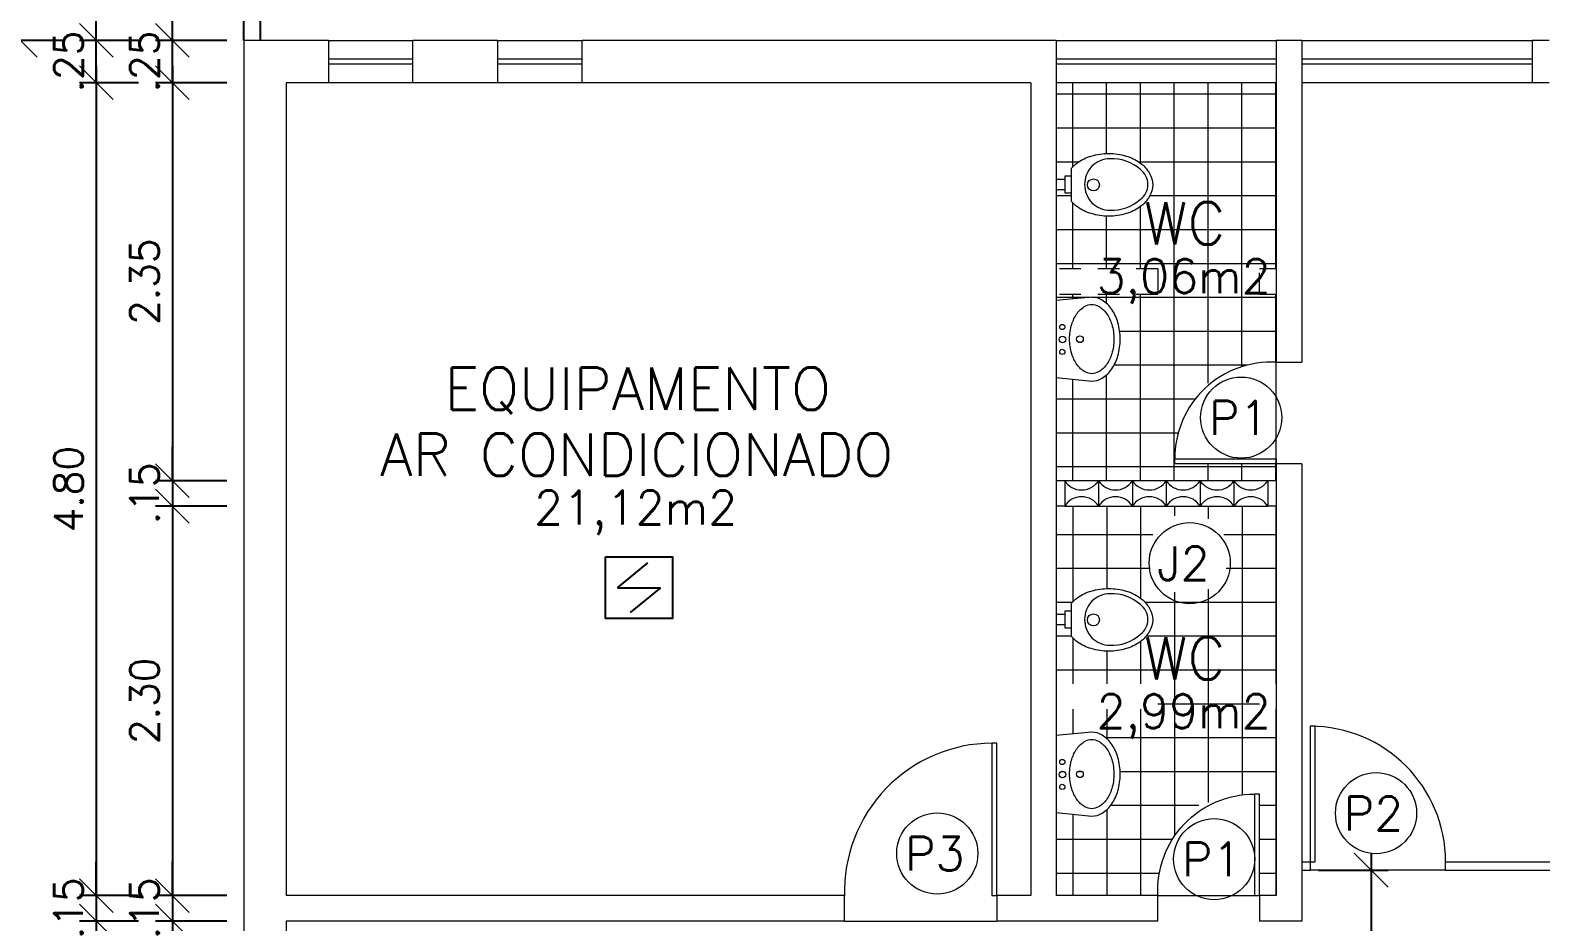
# Model space of a CAD drawing. Header units: millimetres. Extents: x 521 to 1055, y 261 to 520.
# Drawn here: x 666.04 to 674.97, y 499.51 to 504.78 of the extents above; entities that cross this region are included whole.
import ezdxf
from ezdxf.enums import TextEntityAlignment as Align

# ---------------------------------------------------------------- set-up
doc = ezdxf.new("R2010")
doc.units = ezdxf.units.MM
doc.linetypes.add('CONTINU', pattern=[0])
doc.linetypes.add('HIDDEN', pattern=[9.524999999999999, 6.35, -3.175])
doc.layers.add('0.1', color=8, linetype='Continuous', lineweight=13)
doc.layers.add('ppci', color=8, linetype='Continuous')
doc.styles.add('ROMANS', font='romans')
doc.styles.get("Standard").update_dxf_attribs({"font": 'romans.shx'})
doc.dimstyles.new('Fares Eng - 50', dxfattribs={"dimscale": 2, "dimtxt": 0.085, "dimasz": 0.1, "dimexe": 0.05, "dimexo": 0.05, "dimgap": 0.04, "dimtad": 1, "dimzin": 4, "dimdsep": 46, "dimtxsty": 'ROMANS', "dimblk1": 'OBLIQUE', "dimblk2": 'OBLIQUE', "dimsah": 1, "dimcen": 0.05, "dimdle": 0.05, "dimclrd": 8, "dimclre": 8, "dimclrt": 8, "dimaunit": 1, "dimadec": 0, "dimazin": 0, "dimtfac": 1, "dimtix": 1, "dimtmove": 2, "dimatfit": 0, "dimldrblk": 'OPEN90', "dimfxl": 1, "dimtolj": 1, "dimtzin": 0, "dimarcsym": 0})

# ---------------------------------------------------------------- blocks, each defined once
blk = doc.blocks.new('Vaso')
for points in [[(0.02999999999997272, -0.04999999999995453), (0.02999999999997272, 0), (-0.02999999999997272, 0), (-0.02999999999997272, -0.04999999999995453)], [(0.04999999999995453, -0.09000000000014552), (0.04999999999995453, -0.04999999999995453), (-0.04999999999995453, -0.04999999999995453), (-0.04999999999995453, -0.09000000000014552)]]:
    blk.add_lwpolyline(points)
for points in [[(0.1828955200001019, -0.3100000000001728, -0.071776), (0.1680402599999979, -0.4129498500001318, -0.083144), (0.128710270000056, -0.4938477600001079, -0.106699), (0.06516211000007388, -0.5518467399999736, -0.132564), (-0.002104480000070907, -0.5700000000001637, -0.132564), (-0.06937106999998832, -0.5518467399999736, -0.106699), (-0.1329192299999704, -0.4938477600001079, -0.083144), (-0.1722492199999124, -0.4129498500001318, -0.071776), (-0.1871044800000163, -0.3100000000001728, -0.071776), (-0.1722492199999124, -0.2070501499999864, -0.083144), (-0.1329192299999704, -0.1261522400000104, -0.060171), (-0.09999999999990905, -0.09000000000014552), (0.09579103999999461, -0.09000000000014552, -0.060171), (0.128710270000056, -0.1261522400000104, -0.083144), (0.1680402599999979, -0.2070501499999864, -0.071776)], [(-0.08763701527800549, -0.4972033683313839, 0.2473999053505774), (0, -0.5413053001348089, 0.2473999053505774), (0.08763701527800549, -0.4972033683313839, 0.1978584598758542), (0.1521044799999345, -0.3175259839795217, 0.4183289460701766), (0, -0.1675407474929216, 0.4183289460701766), (-0.1521044799999345, -0.3175259839795217, 0.1978584598758542)]]:
    blk.add_lwpolyline(points, format="xyb", close=True)
blk.add_circle((-0.002104480000070907, -0.2200259839794398), 0.03525)
blk = doc.blocks.new('Cuba-emp')
blk.add_lwpolyline([(0.2100034834991149, 0.2482008336621746), (-7.105427357601002e-15, 0.227407372452717), (7.105427357601002e-15, -0.227407372452717), (0.2100034834991291, -0.2482008336621604, 0.1378156270121392), (0.2705880087187396, -0.2311785380375015, 0.1070411790707005), (0.3288221515426883, -0.1757097620058969, 0.0807505460992588), (0.3644727820534435, -0.09904874869174485, 0.06864280771685904), (0.3780384553094791, -0.0007008336622078559, 0.06864280771690003), (0.3644727820534364, 0.09764708136732558, 0.08075054609930853), (0.3288221515426741, 0.1743080946814768, 0.10704117907071), (0.2705880087187253, 0.2297768707130761, 0.1157522192348251), (0.2100034834991149, 0.2482008336621746)], format="xyb")
blk.add_lwpolyline([(0.2100034834991149, 0.2045185337481215, -0.1318273881114975), (0.2501415417997279, 0.1937487812531433, -0.1066332451029667), (0.2967372728202164, 0.1514795764228545, -0.08348179435471227), (0.328253700616866, 0.08706086194230345, -0.0722322283218027), (0.3408968663839005, 1.243449787580175e-14, -0.07223222832186973), (0.3282537006168731, -0.08706086194227858, -0.08348179435460365), (0.2967372728202307, -0.1514795764226058, -0.106633245102999), (0.2501415417997421, -0.1937487812531256, -0.1318273881114998), (0.2100034834991291, -0.2045185337481072, -0.1318273881114848), (0.1698654251985161, -0.1937487812531282, -0.1066332451030064), (0.1232696941780276, -0.151479576422612, -0.08348179435461947), (0.09175326638137804, -0.08706086194228746, -0.07223222832185378), (0.07911010061422985, 3.552713678800501e-15, -0.07223222832187323), (0.09175326638137093, 0.08706086194229457, -0.08348179435457351), (0.1232696941780134, 0.15147957642262, -0.1066332451030294), (0.1698654251985019, 0.1937487812531398, -0.1318273881114961)], format="xyb", close=True)
for centre, radius in [((0.03651954001270497, -0.002319139823612204), 0.0193358661591314), ((0.03651954001270497, -0.002319139823612204), 0.0193358661591314), ((0.03578416458526235, 0.0710594457912066), 0.01546869292730512), ((0.1402810526510621, -0.001433449959218791), 0.01977531766275002), ((0.03578416458526945, -0.07569772543820363), 0.01546869292730512)]:
    blk.add_circle(centre, radius)
blk = doc.blocks.new('ÁREA')
for p in [(4.97462945148186e-05, 0.003761569252461072), (0, 0)]:
    blk.add_attdef('COMPARTIMENTO', text='', height=0.0025).set_placement(p, align=Align.CENTER)
at = {"color": 1}
for p in [(-4.97462945148186e-05, -0.003761569252461072), (-9.94925890296372e-05, -0.007523138504922144)]:
    blk.add_attdef('ÁREA', text='', height=0.002, dxfattribs=at).set_placement(p, align=Align.CENTER)
blk = doc.blocks.new('_OBLIQUE')
at = {"color": 0, "linetype": 'ByBlock'}
blk.add_line((-0.5, -0.5), (0.5, 0.5), dxfattribs=at)
blk = doc.blocks.new('*D154')
at = {"layer": '0.1', "color": 8, "linetype": 'CONTINU', "lineweight": -2, "transparency": 16777216}
for p, q in [((666.8813850926233, 504.7169216843539), (666.8813850926233, 504.9169216843539)), ((667.202719396117, 504.7169216843539), (666.7813850926233, 504.7169216843539)), ((666.8813850926233, 504.4669216843539), (666.8813850926233, 504.7169216843539)), ((667.202719396117, 504.4669216843539), (666.7813850926233, 504.4669216843539)), ((666.8813850926233, 504.4669216843539), (666.8813850926233, 504.2669216843539))]:
    blk.add_line(p, q, dxfattribs=at)
at = {"layer": 'DEFPOINTS', "color": 0, "linetype": 'CONTINU', "lineweight": -2, "transparency": 16777216}
for p in [(666.8813850926233, 504.7169216843539), (667.302719396117, 504.7169216843539), (667.302719396117, 504.4669216843539)]:
    blk.add_point(p, dxfattribs=at)
at = {"layer": '0.1', "color": 8, "linetype": 'CONTINU', "lineweight": -2, "transparency": 16777216, "xscale": 0.2, "yscale": 0.2, "zscale": 0.2}
for p, rotation in [((666.8813850926233, 504.7169216843539), 270), ((666.8813850926233, 504.4669216843539), 90)]:
    blk.add_blockref('_OBLIQUE', p, dxfattribs=dict(at, rotation=rotation))
at = {"layer": '0.1', "color": 8, "linetype": 'CONTINU', "transparency": 16777216, "insert": (666.7163850926232, 504.591921684354), "char_height": 0.17, "attachment_point": 5, "rotation": 90, "style": 'ROMANS'}
blk.add_mtext('\\A1;.25', dxfattribs=at)
blk = doc.blocks.new('_Open90')
at = {"color": 0, "linetype": 'ByBlock', "lineweight": -2}
for p, q in [((-0.5, 0.5), (0, 0)), ((0, 0), (-1, 0)), ((0, 0), (-0.5, -0.5))]:
    blk.add_line(p, q, dxfattribs=at)
blk = doc.blocks.new('*D75')
at = {"layer": '0.1', "color": 8, "linetype": 'CONTINU', "lineweight": -2, "transparency": 16777216}
for p, q in [((666.8813850926233, 504.5669216843539), (666.8813850926233, 502.0169216843537)), ((667.202719396117, 504.4669216843539), (666.7813850926233, 504.4669216843539)), ((667.202719396117, 502.1169216843538), (666.7813850926233, 502.1169216843538))]:
    blk.add_line(p, q, dxfattribs=at)
at = {"layer": 'DEFPOINTS', "color": 0, "linetype": 'CONTINU', "lineweight": -2, "transparency": 16777216}
for p in [(667.302719396117, 504.4669216843539), (666.8813850926233, 502.1169216843538), (667.302719396117, 502.1169216843538)]:
    blk.add_point(p, dxfattribs=at)
at = {"layer": '0.1', "color": 8, "linetype": 'CONTINU', "lineweight": -2, "transparency": 16777216, "xscale": 0.2, "yscale": 0.2, "zscale": 0.2}
for p, rotation in [((666.8813850926233, 504.4669216843539), 90), ((666.8813850926233, 502.1169216843538), 270)]:
    blk.add_blockref('_OBLIQUE', p, dxfattribs=dict(at, rotation=rotation))
at = {"layer": '0.1', "color": 8, "linetype": 'CONTINU', "transparency": 16777216, "insert": (666.7163850926232, 503.291921684354), "char_height": 0.17, "attachment_point": 5, "rotation": 90, "style": 'ROMANS'}
blk.add_mtext('\\A1;2.35', dxfattribs=at)
blk = doc.blocks.new('*D76')
at = {"layer": '0.1', "color": 8, "linetype": 'CONTINU', "lineweight": -2, "transparency": 16777216}
for p, q in [((666.8813850926233, 502.1169216843538), (666.8813850926233, 502.3169216843538)), ((667.202719396117, 502.1169216843538), (666.7813850926233, 502.1169216843538)), ((666.8813850926233, 502.1169216843538), (666.8813850926233, 501.9669216843538)), ((667.202719396117, 501.9669216843538), (666.7813850926233, 501.9669216843538)), ((666.8813850926233, 501.9669216843538), (666.8813850926233, 501.7669216843538))]:
    blk.add_line(p, q, dxfattribs=at)
at = {"layer": 'DEFPOINTS', "color": 0, "linetype": 'CONTINU', "lineweight": -2, "transparency": 16777216}
for p in [(667.302719396117, 502.1169216843538), (666.8813850926233, 501.9669216843538), (667.302719396117, 501.9669216843538)]:
    blk.add_point(p, dxfattribs=at)
at = {"layer": '0.1', "color": 8, "linetype": 'CONTINU', "lineweight": -2, "transparency": 16777216, "xscale": 0.2, "yscale": 0.2, "zscale": 0.2}
for p, rotation in [((666.8813850926233, 502.1169216843538), 270), ((666.8813850926233, 501.9669216843538), 90)]:
    blk.add_blockref('_OBLIQUE', p, dxfattribs=dict(at, rotation=rotation))
at = {"layer": '0.1', "color": 8, "linetype": 'CONTINU', "transparency": 16777216, "insert": (666.7163850926232, 502.0419216843539), "char_height": 0.17, "attachment_point": 5, "rotation": 90, "style": 'ROMANS'}
blk.add_mtext('\\A1;.15', dxfattribs=at)
blk = doc.blocks.new('*D77')
at = {"layer": '0.1', "color": 8, "linetype": 'CONTINU', "lineweight": -2, "transparency": 16777216}
for p, q in [((666.8813850926233, 502.0669216843538), (666.8813850926233, 499.5669216843538)), ((667.202719396117, 501.9669216843538), (666.7813850926233, 501.9669216843538)), ((667.202719396117, 499.6669216843538), (666.7813850926233, 499.6669216843538))]:
    blk.add_line(p, q, dxfattribs=at)
at = {"layer": 'DEFPOINTS', "color": 0, "linetype": 'CONTINU', "lineweight": -2, "transparency": 16777216}
for p in [(667.302719396117, 501.9669216843538), (666.8813850926233, 499.6669216843538), (667.302719396117, 499.6669216843538)]:
    blk.add_point(p, dxfattribs=at)
at = {"layer": '0.1', "color": 8, "linetype": 'CONTINU', "lineweight": -2, "transparency": 16777216, "xscale": 0.2, "yscale": 0.2, "zscale": 0.2}
for p, rotation in [((666.8813850926233, 501.9669216843538), 90), ((666.8813850926233, 499.6669216843538), 270)]:
    blk.add_blockref('_OBLIQUE', p, dxfattribs=dict(at, rotation=rotation))
at = {"layer": '0.1', "color": 8, "linetype": 'CONTINU', "transparency": 16777216, "insert": (666.7163850926232, 500.8169216843539), "char_height": 0.17, "attachment_point": 5, "rotation": 90, "style": 'ROMANS'}
blk.add_mtext('\\A1;2.30', dxfattribs=at)
blk = doc.blocks.new('*D78')
at = {"layer": '0.1', "color": 8, "linetype": 'CONTINU', "lineweight": -2, "transparency": 16777216}
for p, q in [((666.8813850926233, 499.6669216843538), (666.8813850926233, 499.8669216843538)), ((667.202719396117, 499.6669216843538), (666.7813850926233, 499.6669216843538)), ((666.8813850926233, 499.6669216843538), (666.8813850926233, 499.5169216843538)), ((667.202719396117, 499.5169216843538), (666.7813850926233, 499.5169216843538)), ((666.8813850926233, 499.5169216843538), (666.8813850926233, 499.3169216843538))]:
    blk.add_line(p, q, dxfattribs=at)
at = {"layer": 'DEFPOINTS', "color": 0, "linetype": 'CONTINU', "lineweight": -2, "transparency": 16777216}
for p in [(667.302719396117, 499.6669216843538), (666.8813850926233, 499.5169216843538), (667.302719396117, 499.5169216843538)]:
    blk.add_point(p, dxfattribs=at)
at = {"layer": '0.1', "color": 8, "linetype": 'CONTINU', "lineweight": -2, "transparency": 16777216, "xscale": 0.2, "yscale": 0.2, "zscale": 0.2}
for p, rotation in [((666.8813850926233, 499.6669216843538), 270), ((666.8813850926233, 499.5169216843538), 90)]:
    blk.add_blockref('_OBLIQUE', p, dxfattribs=dict(at, rotation=rotation))
at = {"layer": '0.1', "color": 8, "linetype": 'CONTINU', "transparency": 16777216, "insert": (666.7163850926232, 499.5919216843539), "char_height": 0.17, "attachment_point": 5, "rotation": 90, "style": 'ROMANS'}
blk.add_mtext('\\A1;.15', dxfattribs=at)
blk = doc.blocks.new('*D79')
at = {"layer": '0.1', "color": 8, "linetype": 'CONTINU', "lineweight": -2, "transparency": 16777216}
for p, q in [((666.8813850926233, 499.6169216843538), (666.8813850926233, 498.4169216843552)), ((667.202719396117, 499.5169216843538), (666.7813850926233, 499.5169216843538)), ((667.202719396117, 498.5169216843552), (666.7813850926233, 498.5169216843552))]:
    blk.add_line(p, q, dxfattribs=at)
at = {"layer": 'DEFPOINTS', "color": 0, "linetype": 'CONTINU', "lineweight": -2, "transparency": 16777216}
for p in [(667.302719396117, 499.5169216843538), (666.8813850926233, 498.5169216843552), (667.302719396117, 498.5169216843552)]:
    blk.add_point(p, dxfattribs=at)
at = {"layer": '0.1', "color": 8, "linetype": 'CONTINU', "lineweight": -2, "transparency": 16777216, "xscale": 0.2, "yscale": 0.2, "zscale": 0.2}
for p, rotation in [((666.8813850926233, 499.5169216843538), 90), ((666.8813850926233, 498.5169216843552), 270)]:
    blk.add_blockref('_OBLIQUE', p, dxfattribs=dict(at, rotation=rotation))
at = {"layer": '0.1', "color": 8, "linetype": 'CONTINU', "transparency": 16777216, "insert": (666.7163850926232, 499.0169216843546), "char_height": 0.17, "attachment_point": 5, "rotation": 90, "style": 'ROMANS'}
blk.add_mtext('\\A1;1.00', dxfattribs=at)
blk = doc.blocks.new('*D83')
at = {"layer": '0.1', "color": 8, "linetype": 'CONTINU', "lineweight": -2, "transparency": 16777216}
for p, q in [((666.432145825097, 504.716921684354), (666.432145825097, 504.916921684354)), ((666.6813850926231, 504.716921684354), (666.332145825097, 504.716921684354)), ((666.432145825097, 504.4669216843539), (666.432145825097, 504.716921684354)), ((666.6813850926231, 504.4669216843539), (666.332145825097, 504.4669216843539)), ((666.432145825097, 504.4669216843539), (666.432145825097, 504.2669216843539))]:
    blk.add_line(p, q, dxfattribs=at)
at = {"layer": 'DEFPOINTS', "color": 0, "linetype": 'CONTINU', "lineweight": -2, "transparency": 16777216}
for p in [(666.432145825097, 504.716921684354), (666.7813850926232, 504.716921684354), (666.7813850926232, 504.4669216843539)]:
    blk.add_point(p, dxfattribs=at)
at = {"layer": '0.1', "color": 8, "linetype": 'CONTINU', "lineweight": -2, "transparency": 16777216, "xscale": 0.2, "yscale": 0.2, "zscale": 0.2}
for p, rotation in [((666.432145825097, 504.716921684354), 270), ((666.432145825097, 504.4669216843539), 90)]:
    blk.add_blockref('_OBLIQUE', p, dxfattribs=dict(at, rotation=rotation))
at = {"layer": '0.1', "color": 8, "linetype": 'CONTINU', "transparency": 16777216, "insert": (666.2671458250969, 504.5919216843541), "char_height": 0.17, "attachment_point": 5, "rotation": 90, "style": 'ROMANS'}
blk.add_mtext('\\A1;.25', dxfattribs=at)
blk = doc.blocks.new('*D84')
at = {"layer": '0.1', "color": 8, "linetype": 'CONTINU', "lineweight": -2, "transparency": 16777216}
for p, q in [((666.432145825097, 504.5669216843539), (666.432145825097, 499.5669216843538)), ((666.6813850926231, 504.4669216843539), (666.332145825097, 504.4669216843539)), ((666.6813850926233, 499.6669216843538), (666.332145825097, 499.6669216843538))]:
    blk.add_line(p, q, dxfattribs=at)
at = {"layer": 'DEFPOINTS', "color": 0, "linetype": 'CONTINU', "lineweight": -2, "transparency": 16777216}
for p in [(666.7813850926232, 504.4669216843539), (666.432145825097, 499.6669216843538), (666.7813850926233, 499.6669216843538)]:
    blk.add_point(p, dxfattribs=at)
at = {"layer": '0.1', "color": 8, "linetype": 'CONTINU', "lineweight": -2, "transparency": 16777216, "xscale": 0.2, "yscale": 0.2, "zscale": 0.2}
for p, rotation in [((666.432145825097, 504.4669216843539), 90), ((666.432145825097, 499.6669216843538), 270)]:
    blk.add_blockref('_OBLIQUE', p, dxfattribs=dict(at, rotation=rotation))
at = {"layer": '0.1', "color": 8, "linetype": 'CONTINU', "transparency": 16777216, "insert": (666.2671458250969, 502.066921684354), "char_height": 0.17, "attachment_point": 5, "rotation": 90, "style": 'ROMANS'}
blk.add_mtext('\\A1;4.80', dxfattribs=at)
blk = doc.blocks.new('*D85')
at = {"layer": '0.1', "color": 8, "linetype": 'CONTINU', "lineweight": -2, "transparency": 16777216}
for p, q in [((666.432145825097, 499.6669216843538), (666.432145825097, 499.8669216843538)), ((666.6813850926231, 499.6669216843538), (666.332145825097, 499.6669216843538)), ((666.432145825097, 499.6669216843538), (666.432145825097, 499.5169216843538)), ((666.6813850926231, 499.5169216843538), (666.332145825097, 499.5169216843538)), ((666.432145825097, 499.5169216843538), (666.432145825097, 499.3169216843538))]:
    blk.add_line(p, q, dxfattribs=at)
at = {"layer": 'DEFPOINTS', "color": 0, "linetype": 'CONTINU', "lineweight": -2, "transparency": 16777216}
for p in [(666.7813850926232, 499.6669216843538), (666.432145825097, 499.5169216843538), (666.7813850926232, 499.5169216843538)]:
    blk.add_point(p, dxfattribs=at)
at = {"layer": '0.1', "color": 8, "linetype": 'CONTINU', "lineweight": -2, "transparency": 16777216, "xscale": 0.2, "yscale": 0.2, "zscale": 0.2}
for p, rotation in [((666.432145825097, 499.6669216843538), 270), ((666.432145825097, 499.5169216843538), 90)]:
    blk.add_blockref('_OBLIQUE', p, dxfattribs=dict(at, rotation=rotation))
at = {"layer": '0.1', "color": 8, "linetype": 'CONTINU', "transparency": 16777216, "insert": (666.2671458250969, 499.5919216843539), "char_height": 0.17, "attachment_point": 5, "rotation": 90, "style": 'ROMANS'}
blk.add_mtext('\\A1;.15', dxfattribs=at)
blk = doc.blocks.new('*D86')
at = {"layer": '0.1', "color": 8, "linetype": 'CONTINU', "lineweight": -2, "transparency": 16777216}
for p, q in [((666.432145825097, 499.6169216843538), (666.432145825097, 489.8669216843539)), ((666.6813850926233, 499.5169216843538), (666.332145825097, 499.5169216843538)), ((666.6813850926233, 489.9669216843539), (666.332145825097, 489.9669216843539))]:
    blk.add_line(p, q, dxfattribs=at)
at = {"layer": 'DEFPOINTS', "color": 0, "linetype": 'CONTINU', "lineweight": -2, "transparency": 16777216}
for p in [(666.7813850926233, 499.5169216843538), (666.432145825097, 489.9669216843539), (666.7813850926233, 489.9669216843539)]:
    blk.add_point(p, dxfattribs=at)
at = {"layer": '0.1', "color": 8, "linetype": 'CONTINU', "lineweight": -2, "transparency": 16777216, "xscale": 0.2, "yscale": 0.2, "zscale": 0.2}
for p, rotation in [((666.432145825097, 499.5169216843538), 90), ((666.432145825097, 489.9669216843539), 270)]:
    blk.add_blockref('_OBLIQUE', p, dxfattribs=dict(at, rotation=rotation))
at = {"layer": '0.1', "color": 8, "linetype": 'CONTINU', "transparency": 16777216, "insert": (666.2671458250969, 494.7419216843539), "char_height": 0.17, "attachment_point": 5, "rotation": 90, "style": 'ROMANS'}
blk.add_mtext('\\A1;9.55', dxfattribs=at)
blk = doc.blocks.new('*D89')
at = {"layer": '0.1', "color": 8, "linetype": 'CONTINU', "lineweight": -2, "transparency": 16777216}
for p, q in [((665.9829065575707, 486.6169216843539), (665.9829065575707, 504.816921684354)), ((666.2321458250968, 504.716921684354), (665.8829065575707, 504.716921684354)), ((666.232145825097, 486.716921684354), (665.8829065575707, 486.716921684354))]:
    blk.add_line(p, q, dxfattribs=at)
at = {"layer": 'DEFPOINTS', "color": 0, "linetype": 'CONTINU', "lineweight": -2, "transparency": 16777216}
for p in [(665.9829065575707, 504.716921684354), (666.3321458250969, 504.716921684354), (666.332145825097, 486.716921684354)]:
    blk.add_point(p, dxfattribs=at)
at = {"layer": '0.1', "color": 8, "linetype": 'CONTINU', "lineweight": -2, "transparency": 16777216, "xscale": 0.2, "yscale": 0.2, "zscale": 0.2}
for p, rotation in [((665.9829065575707, 504.716921684354), 90), ((665.9829065575707, 486.716921684354), 270)]:
    blk.add_blockref('_OBLIQUE', p, dxfattribs=dict(at, rotation=rotation))
at = {"layer": '0.1', "color": 8, "linetype": 'CONTINU', "transparency": 16777216, "insert": (665.8179065575706, 495.7169216843541), "char_height": 0.17, "attachment_point": 5, "rotation": 90, "style": 'ROMANS'}
blk.add_mtext('\\A1;18.00', dxfattribs=at)
blk = doc.blocks.new('P60')
at = {"color": 252}
blk.add_lwpolyline([(-0.6000000000000227, 0.05960000000008298), (0, 0.05960000000008298), (0, 0.03000000000000114), (-0.6000000000000227, 0.03000000000000114)], close=True, dxfattribs=at)
at = {"color": 8}
blk.add_arc((-0.02886986666674457, 0.05960000000008306), 0.5711301333332781, 87.10253993610587, 180, dxfattribs=at)
blk = doc.blocks.new('*D186')
at = {"layer": '0.1', "color": 8, "linetype": 'CONTINU', "lineweight": -2, "transparency": 16777216}
for p, q in [((673.9631257998, 499.9169216843538), (673.9631257998, 498.4169216843538)), ((673.652719396117, 499.8169216843538), (674.0631257998, 499.8169216843538)), ((673.652719396117, 498.5169216843538), (674.0631257998, 498.5169216843538))]:
    blk.add_line(p, q, dxfattribs=at)
at = {"layer": 'DEFPOINTS', "color": 0, "linetype": 'CONTINU', "lineweight": -2, "transparency": 16777216}
for p in [(673.552719396117, 499.8169216843538), (673.552719396117, 498.5169216843538), (673.9631257998, 498.5169216843538)]:
    blk.add_point(p, dxfattribs=at)
at = {"layer": '0.1', "color": 8, "linetype": 'CONTINU', "lineweight": -2, "transparency": 16777216, "xscale": 0.2, "yscale": 0.2, "zscale": 0.2}
for p, rotation in [((673.9631257998, 499.8169216843538), 90), ((673.9631257998, 498.5169216843538), 270)]:
    blk.add_blockref('_OBLIQUE', p, dxfattribs=dict(at, rotation=rotation))
at = {"layer": '0.1', "color": 8, "linetype": 'CONTINU', "transparency": 16777216, "insert": (673.7981257997999, 499.1669216843539), "char_height": 0.17, "attachment_point": 5, "rotation": 90, "style": 'ROMANS'}
blk.add_mtext('\\A1;1.30', dxfattribs=at)

msp = doc.modelspace()

# ---------------------------------------------------------------- hatches: boundary and pattern name
at = {"layer": '0.1', "linetype": 'CONTINU'}
h = msp.add_hatch(dxfattribs=at)
h.set_pattern_fill('_USER', color=8, scale=0.2, style=0, double=1, pattern_type=0)
h.set_pattern_definition([(0, (0, 0), (0, 0.2), []), (90, (0, 0), (-0.2, 1.224646799147353e-17), [])])
h.paths.add_polyline_path([(673.4027193961173, 504.466921684354), (672.102719396117, 504.4669216843538), (672.1027193961169, 503.8958500358381), (672.152719396117, 503.8958500358383), (672.1527193961169, 503.8358500358383), (672.102719396117, 503.8358500358383), (672.1027193961169, 503.3669216843538), (672.7027193961171, 503.3669216843538), (672.7027193961171, 503.2169216843538), (672.1027193961171, 503.2169216843538), (672.1027193961171, 502.1169216843538), (672.1527193961172, 502.1169216843538), (673.3527193961171, 502.1169216843538), (673.4027193961169, 502.1169216843537), (673.402719396117, 502.2169216843538), (672.8027193961171, 502.2169216843538), (672.8027193961171, 502.2465216843539, -0.1852281087809264), (672.9492532120419, 502.6285002131279, -0.195984286283256), (673.0900277611114, 502.7421372944977, -0.143637783895175), (673.4027193961172, 502.8169216843539), (673.402719396117, 503.2169216843537), (673.302719396117, 503.2169216843538), (673.302719396117, 503.3669216843537), (673.402719396117, 503.3669216843537)])
h.paths.add_polyline_path([(672.228873047674, 503.9945613102074), (672.2288729817272, 503.9945612632844, 1.465918610332635e-06), (672.2288716805758, 503.9945603374725), (672.2288716012113, 503.9945602810015, -1.572948638355431e-06), (672.2288729973625, 503.9945612744094, 2.070365679079637e-06), (672.2288716216251, 503.9945602955267, -1.606632161395664e-06)], flags=0)
h.paths.add_polyline_path([(672.3579953800964, 503.8637455558381, -1), (672.2874953800964, 503.8637455558381, -1)], flags=0)
h.paths.add_polyline_path([(672.2627757664308, 502.9517954404587, -1), (672.2232251311053, 502.9517954404587, -1)], flags=16)
h.paths.add_polyline_path([(672.1539722536296, 503.0242883362091, -1), (672.1230348677749, 503.0242883362091, -1)], flags=16)
h.paths.add_polyline_path([(672.1585748022889, 502.9509097505943, -1), (672.1199030699705, 502.9509097505943, -1)], flags=16)
h.paths.add_polyline_path([(672.1539722536296, 502.8775311649797, -1), (672.1230348677749, 502.8775311649797, -1)], flags=16)
edge = h.paths.add_edge_path(flags=16)
edge.add_arc((672.4127191457168, 503.6845849177216), 0.3641606381167727, 73.57827486537587, 89.99996060286799, ccw=False)
edge.add_arc((672.4386770606283, 503.7726604590071), 0.272339538585894, 54.56671686925421, 73.57819020894982, ccw=False)
edge.add_arc((672.4783659114573, 503.8284394175988), 0.2038815434230844, 30.205282362367313, 54.56672184457699, ccw=False)
edge.add_arc((672.5390152280739, 503.8637455701669), 0.1337041680431917, -6.140248217434419e-06, 30.205311487285712, ccw=False)
edge.add_arc((672.5390152280744, 503.8637455415095), 0.1337041680427554, -30.20531148734159, 6.140199616311293e-06, ccw=False)
edge.add_arc((672.4783659114573, 503.8990516940777), 0.2038815434231093, 305.433278155423, 329.7947176376327, ccw=False)
edge.add_arc((672.4386770606283, 503.9548306526694), 0.2723395385859037, 286.4218097910501, 305.4332831307458, ccw=False)
edge.add_arc((672.4127191457168, 504.0429061939549), 0.3641606381167628, 270.000039397132, 286.4217251346241, ccw=False)
edge.add_arc((672.4127196465174, 504.0429061939557), 0.3641606381175685, 253.57827486539412, 269.99996060288584, ccw=False)
edge.add_arc((672.3867617316058, 503.9548306526694), 0.272339538585894, 234.5667168692542, 253.57819020894982, ccw=False)
edge.add_arc((672.3470739737913, 503.899052837263), 0.2038831085607021, 220.7930870399286, 234.5666578242865, ccw=False)
edge.add_line((672.1927193961171, 503.7658500358383), (672.1927193961171, 503.9616410758382))
edge.add_arc((672.3470739737913, 503.8284382744135), 0.203883108560706, 125.4333421757135, 139.2069129600714, ccw=False)
edge.add_arc((672.3867617316058, 503.7726604590071), 0.2723395385859037, 106.42180979105021, 125.43328313074579, ccw=False)
edge.add_arc((672.4127196465174, 503.6845849177208), 0.3641606381175583, 90.00003939711422, 106.42172513460591, ccw=False)
edge = h.paths.add_edge_path()
edge.add_line((672.3127228796161, 503.2014297240801), (672.102719396117, 503.1806362628706))
edge.add_line((672.102719396117, 503.1806362628706), (672.102719396117, 502.7258215179652))
edge.add_line((672.102719396117, 502.7258215179652), (672.3127228796161, 502.7050280567557))
edge.add_arc((672.3127228796161, 502.8213532379106), 0.1163251811548207, 270, 301.387297163865)
edge.add_arc((672.2743587505425, 502.8842351158168), 0.1899861407506768, 301.3872971638434, 325.8262727550331)
edge.add_arc((672.213575474177, 502.925502655739), 0.2634546138324446, 325.8262727549428, 344.292866182275)
edge.add_arc((672.1174754807175, 502.9525280567551), 0.3632823707089318, 344.2928661824836, 360.0000000000897)
edge.add_arc((672.1174754807178, 502.9525280567563), 0.3632823707087027, 359.9999999999104, 375.7071338175261)
edge.add_arc((672.2135754741771, 502.9795534577724), 0.2634546138323303, 15.70713381771975, 34.17372724506084)
edge.add_arc((672.2743587505425, 503.0208209976947), 0.189986140750635, 34.17372724495269, 58.6127028361477)
edge.add_arc((672.3127228796161, 503.0837028756008), 0.1163251811548238, 58.61270283613498, 90)
h.paths.add_polyline_path([(672.5613901702341, 503.4494487012907), (673.1625806464245, 503.4494487012907), (673.1625806464245, 503.8244487012907), (672.5613901702341, 503.8244487012907)], flags=24)
h.paths.add_polyline_path([(672.2529716166794, 503.1263747935485), (673.4577335214414, 503.1263747935485), (673.4577335214414, 503.4835176506913), (672.2529716166794, 503.4835176506913)], flags=9)
h = msp.add_hatch(dxfattribs=at)
h.set_pattern_fill('_USER', color=8, scale=0.2, style=0, double=1, pattern_type=0)
h.set_pattern_definition([(0, (-0.3974303883628636, 0), (0, 0.2), []), (90, (-0.3974303883628636, 0), (-0.2, 1.224606353822377e-17), [])])
h.paths.add_polyline_path([(673.402719396117, 501.8669216843537), (673.402719396117, 501.9669216843538), (673.3527193961171, 501.9669216843538), (672.1527193961172, 501.9669216843538), (672.102719396117, 501.9669216843538), (672.102719396117, 501.3273299632982), (672.1527193961169, 501.3273299632983), (672.1527193961169, 501.2673299632983), (672.102719396117, 501.2673299632983), (672.102719396117, 500.9169216843538), (672.7027193961171, 500.9169216843538), (672.702719396117, 500.7669216843539), (672.102719396117, 500.7669216843538), (672.102719396117, 499.6669216843537), (672.7027193961167, 499.6669216843538, -0.1651979278495856), (672.8031386514489, 500.0203030744568, -0.3703852256123257), (673.0440022245261, 500.2189501798165, -0.1035648641030429), (673.2731193961166, 500.2669216843538), (673.3027193961169, 500.2669216843539), (673.3027193961168, 499.6669216843538), (673.402719396117, 499.6669216843537), (673.4027193961169, 500.7669216843539), (673.302719396117, 500.7669216843539), (673.3027193961171, 500.9169216843538), (673.4027193961172, 500.9169216843538)])
h.paths.add_polyline_path([(672.642990017184, 501.6842205268566, -1), (673.1222776859245, 501.6842205268566, -1)], flags=16)
h.paths.add_polyline_path([(672.228873047674, 501.4260412376674), (672.2288729817272, 501.4260411907445, 1.465918610332635e-06), (672.2288716805758, 501.4260402649325), (672.2288716012113, 501.4260402084615, -1.572948638355431e-06), (672.2288729973625, 501.4260412018694, 2.070365679079637e-06), (672.2288716216251, 501.4260402229867, -1.606632161395664e-06)], flags=0)
h.paths.add_polyline_path([(672.3579953800964, 501.2952254832982, -1), (672.2874953800964, 501.2952254832982, -1)], flags=0)
h.paths.add_polyline_path([(672.1539722536296, 500.4557682636691, -1), (672.1230348677749, 500.4557682636691, -1)], flags=16)
h.paths.add_polyline_path([(672.2627757664308, 500.3832753679187, -1), (672.2232251311053, 500.3832753679187, -1)], flags=16)
h.paths.add_polyline_path([(672.1585748022889, 500.3823896780543, -1), (672.1199030699705, 500.3823896780543, -1)], flags=16)
h.paths.add_polyline_path([(672.1539722536296, 500.3090110924397, -1), (672.1230348677749, 500.3090110924397, -1)], flags=16)
edge = h.paths.add_edge_path(flags=16)
edge.add_arc((672.4127191457168, 501.1160648451817), 0.3641606381167727, 73.57827486537587, 89.99996060286799, ccw=False)
edge.add_arc((672.4386770606283, 501.2041403864671), 0.272339538585894, 54.56671686925421, 73.57819020894982, ccw=False)
edge.add_arc((672.4783659114573, 501.2599193450588), 0.2038815434230844, 30.205282362367313, 54.56672184457699, ccw=False)
edge.add_arc((672.5390152280739, 501.2952254976269), 0.1337041680431917, -6.140248217434419e-06, 30.205311487285712, ccw=False)
edge.add_arc((672.5390152280744, 501.2952254689695), 0.1337041680427554, -30.20531148734159, 6.140199616311293e-06, ccw=False)
edge.add_arc((672.4783659114573, 501.3305316215377), 0.2038815434231093, 305.433278155423, 329.7947176376327, ccw=False)
edge.add_arc((672.4386770606283, 501.3863105801295), 0.2723395385859037, 286.4218097910501, 305.4332831307458, ccw=False)
edge.add_arc((672.4127191457168, 501.4743861214149), 0.3641606381167628, 270.000039397132, 286.4217251346241, ccw=False)
edge.add_arc((672.4127196465174, 501.4743861214157), 0.3641606381175685, 253.57827486539412, 269.99996060288584, ccw=False)
edge.add_arc((672.3867617316058, 501.3863105801295), 0.272339538585894, 234.5667168692542, 253.57819020894982, ccw=False)
edge.add_arc((672.3470739737913, 501.330532764723), 0.2038831085607021, 220.7930870399286, 234.5666578242865, ccw=False)
edge.add_line((672.1927193961171, 501.1973299632983), (672.1927193961171, 501.3931210032982))
edge.add_arc((672.3470739737913, 501.2599182018735), 0.203883108560706, 125.4333421757135, 139.2069129600714, ccw=False)
edge.add_arc((672.3867617316058, 501.2041403864671), 0.2723395385859037, 106.42180979105021, 125.43328313074579, ccw=False)
edge.add_arc((672.4127196465174, 501.1160648451809), 0.3641606381175583, 90.00003939711422, 106.42172513460591, ccw=False)
edge = h.paths.add_edge_path()
edge.add_line((672.3127228796161, 500.6329096515401), (672.102719396117, 500.6121161903307))
edge.add_line((672.102719396117, 500.6121161903307), (672.102719396117, 500.1573014454252))
edge.add_line((672.102719396117, 500.1573014454252), (672.3127228796161, 500.1365079842158))
edge.add_arc((672.3127228796161, 500.2528331653706), 0.1163251811548207, 270, 301.387297163865)
edge.add_arc((672.2743587505425, 500.3157150432768), 0.1899861407506768, 301.3872971638434, 325.8262727550331)
edge.add_arc((672.213575474177, 500.3569825831991), 0.2634546138324446, 325.8262727549428, 344.292866182275)
edge.add_arc((672.1174754807175, 500.3840079842151), 0.3632823707089318, 344.2928661824836, 360.0000000000897)
edge.add_arc((672.1174754807178, 500.3840079842163), 0.3632823707087027, 359.9999999999104, 375.7071338175261)
edge.add_arc((672.2135754741771, 500.4110333852324), 0.2634546138323303, 15.70713381771975, 34.17372724506084)
edge.add_arc((672.2743587505425, 500.4523009251547), 0.189986140750635, 34.17372724495269, 58.6127028361477)
edge.add_arc((672.3127228796161, 500.5151828030608), 0.1163251811548238, 58.61270283613498, 90)
h.paths.add_polyline_path([(672.5613901702341, 500.8809286287507), (673.1625806464245, 500.8809286287507), (673.1625806464245, 501.2559286287507), (672.5613901702341, 501.2559286287507)], flags=25)
h.paths.add_polyline_path([(672.2529716166794, 500.5578547210085), (673.4577335214414, 500.5578547210085), (673.4577335214414, 500.9149975781514), (672.2529716166794, 500.9149975781514)], flags=9)

# ---------------------------------------------------------------- linework, layer by layer
at = {"layer": '0.1', "color": 8, "linetype": 'CONTINU', "lineweight": -2}
for p, q in [((667.302719396117, 504.7169216843539), (667.302719396117, 507.9275224059498)), ((667.402719396117, 504.7169216843539), (667.402719396117, 507.887303327934))]:
    msp.add_line(p, q, dxfattribs=at)
at = {"layer": '0.1', "color": 7}
for p, q in [((667.302719396117, 504.7169216843539), (667.302719396117, 489.7169216843539)), ((667.802719396117, 504.7169216843539), (667.302719396117, 504.7169216843539)), ((667.802719396117, 504.7169216843539), (667.802719396117, 504.4669216843539)), ((668.302719396117, 504.4669216843539), (668.302719396117, 504.716921684354)), ((668.802719396117, 504.716921684354), (668.302719396117, 504.7169216843539)), ((668.802719396117, 504.716921684354), (668.802719396117, 504.4669216843538)), ((669.302719396117, 504.4669216843538), (669.302719396117, 504.716921684354)), ((672.102719396117, 504.716921684354), (669.302719396117, 504.716921684354)), ((672.102719396117, 504.716921684354), (672.102719396117, 502.1169216843538)), ((673.4027193961172, 504.716921684354), (673.4027193961172, 502.8169216843539)), ((673.552719396117, 504.716921684354), (673.4027193961172, 504.716921684354)), ((673.552719396117, 504.7169216843539), (673.552719396117, 502.8169216843539)), ((667.552719396117, 504.4669216843539), (667.552719396117, 499.6669216843537)), ((667.802719396117, 504.4669216843539), (667.552719396117, 504.4669216843539)), ((668.802719396117, 504.4669216843538), (668.302719396117, 504.4669216843539)), ((671.9527193961171, 504.4669216843538), (669.302719396117, 504.4669216843538)), ((671.9527193961171, 504.4669216843539), (671.9527193961171, 499.6669216843537)), ((673.402719396117, 502.8169216843538), (673.5527193961171, 502.8169216843538)), ((673.5527193961171, 502.2169216843538), (673.4027193961169, 502.2169216843538)), ((673.402719396117, 502.2169216843538), (673.402719396117, 502.1169216843538)), ((673.5527193961171, 502.2169216843538), (673.552719396117, 501.8669216843538)), ((672.102719396117, 502.1169216843539), (672.102719396117, 499.6669216843537)), ((673.402719396117, 502.1169216843538), (673.4027193961169, 501.8669216843538)), ((673.5527193961171, 501.8669216843538), (673.552719396117, 499.5169216843538)), ((670.852719396117, 499.6669216843538), (667.552719396117, 499.6669216843538)), ((670.852719396117, 499.5169216843539), (670.852719396117, 499.6669216843538)), ((671.9527193961171, 499.6669216843538), (671.7527193961171, 499.6669216843538)), ((671.7527193961171, 499.6669216843538), (671.7527193961171, 499.5169216843537)), ((672.7027193961169, 499.6669216843538), (672.102719396117, 499.6669216843538)), ((672.7027193961169, 499.5169216843538), (672.7027193961169, 499.6669216843538)), ((673.402719396117, 499.6669216843538), (673.3027193961168, 499.6669216843538)), ((673.3027193961168, 499.6669216843538), (673.3027193961168, 499.5169216843537)), ((667.552719396117, 499.5169216843538), (667.552719396117, 489.716921684354)), ((670.852719396117, 499.5169216843539), (667.552719396117, 499.5169216843539)), ((672.702719396117, 499.5169216843538), (671.752719396117, 499.5169216843538)), ((673.552719396117, 499.5169216843538), (673.3027193961168, 499.5169216843538))]:
    msp.add_line(p, q, dxfattribs=at)
at = {"layer": '0.1', "color": 8}
for p, q in [((667.802719396117, 504.716921684354), (668.302719396117, 504.716921684354)), ((667.802719396117, 504.716921684354), (668.302719396117, 504.716921684354)), ((668.802719396117, 504.716921684354), (669.302719396117, 504.716921684354)), ((672.102719396117, 504.716921684354), (673.4027193961172, 504.7169216843545)), ((673.5527193961167, 504.7169216843538), (674.915219396117, 504.7169216843541)), ((675.0152193961169, 504.7169216843538), (674.915219396117, 504.7169216843538)), ((674.915219396117, 504.7169216843541), (674.915219396117, 504.466921684354)), ((667.802719396117, 504.606921684354), (668.302719396117, 504.6069216843541)), ((668.302719396117, 504.576921684354), (667.802719396117, 504.576921684354)), ((668.802719396117, 504.606921684354), (669.302719396117, 504.6069216843541)), ((669.302719396117, 504.576921684354), (668.802719396117, 504.576921684354)), ((672.102719396117, 504.606921684354), (673.4027193961172, 504.6069216843543)), ((673.4027193961172, 504.576921684354), (672.102719396117, 504.576921684354)), ((673.5527193961167, 504.6069216843538), (674.915219396117, 504.6069216843541)), ((674.915219396117, 504.5769216843537), (673.5527193961167, 504.5769216843539)), ((668.302719396117, 504.4669216843539), (667.802719396117, 504.4669216843539)), ((669.302719396117, 504.4669216843539), (668.802719396117, 504.4669216843539)), ((673.4027193961172, 504.4669216843539), (672.102719396117, 504.4669216843539)), ((674.915219396117, 504.4669216843538), (673.5527193961167, 504.4669216843537)), ((675.015219396117, 504.4669216843539), (674.915219396117, 504.466921684354)), ((672.1527193961172, 502.1169216843538), (672.102719396117, 502.1169216843538)), ((672.152719396117, 502.1169216843538), (672.152719396117, 501.9669216843538)), ((672.3527193961171, 502.1169216843538), (672.3527193961171, 501.9669216843538)), ((672.5527193961171, 502.1169216843538), (672.5527193961171, 501.9669216843538)), ((672.7527193961172, 502.1169216843538), (672.7527193961172, 501.9669216843538)), ((672.9527193961171, 502.1169216843538), (672.9527193961171, 501.9669216843538)), ((673.1527193961172, 502.1169216843538), (673.1527193961172, 501.9669216843538)), ((673.402719396117, 502.1169216843538), (673.3527193961171, 502.1169216843538)), ((673.3527193961171, 502.1169216843538), (673.3527193961171, 501.9669216843538)), ((672.1527193961172, 501.9669216843538), (672.102719396117, 501.9669216843538)), ((673.402719396117, 501.9669216843538), (673.3527193961171, 501.9669216843538)), ((673.402719396117, 501.8669216843537), (673.402719396117, 499.6669216843538)), ((674.4027193961169, 499.8169216843539), (673.602719396117, 499.8169216843538)), ((670.852719396117, 499.5169216843539), (671.7527193961171, 499.5169216843535))]:
    msp.add_line(p, q, dxfattribs=at)
at = {"layer": '0.1', "color": 8, "linetype": 'HIDDEN', "ltscale": 0.02}
for p, q in [((672.7027193961171, 503.3669216843538), (672.102719396117, 503.3669216843538)), ((672.7027193961171, 503.3669216843537), (672.7027193961171, 503.2169216843538)), ((673.402719396117, 503.3669216843538), (673.3027193961171, 503.3669216843538)), ((673.302719396117, 503.2169216843537), (673.302719396117, 503.3669216843537)), ((672.7027193961171, 503.2169216843538), (672.102719396117, 503.2169216843538)), ((673.402719396117, 503.2169216843538), (673.3027193961171, 503.2169216843538))]:
    msp.add_line(p, q, dxfattribs=at)
at = {"layer": '0.1', "color": 8, "linetype": 'CONTINU'}
for p, q in [((673.4027193961169, 502.2169216843538), (673.4027193961169, 502.8169216843538)), ((673.3527193961171, 502.1169216843538), (672.1527193961172, 502.1169216843538)), ((672.1527193961172, 501.9669216843538), (673.3527193961171, 501.9669216843538)), ((673.552719396117, 499.8669216843538), (673.6027193961169, 499.8669216843538)), ((673.552719396117, 499.8169216843538), (673.6027193961169, 499.8169216843538)), ((673.602719396117, 499.8669216843538), (673.602719396117, 499.8169216843538)), ((674.4027193961169, 499.8169216843539), (674.4027193961169, 499.8669216843538)), ((674.4027193961169, 499.8669216843538), (679.302719396117, 499.8669216843538)), ((674.4027193961169, 499.8169216843539), (679.302719396117, 499.8169216843538)), ((672.7027193961169, 499.6669216843538), (673.3027193961168, 499.6669216843538))]:
    msp.add_line(p, q, dxfattribs=at)
at = {"layer": '0.1', "color": 8}
for points in [[(673.602719396117, 499.8669216843538), (673.632719396117, 499.8669216843538), (673.632719396117, 500.6669216843538), (673.602719396117, 500.6669216843538)], [(671.722719396117, 500.5669216843538), (671.722719396117, 499.6669216843538), (671.7527193961171, 499.6669216843538), (671.7527193961171, 500.5669216843538)]]:
    msp.add_lwpolyline(points, close=True, dxfattribs=at)
for centre in [(673.1952452248818, 502.4893825244058), (672.8911261301764, 501.6300955173508), (673.991907283058, 500.1537829086608), (671.3999950302882, 499.9159687479743), (673.0357852748336, 499.8823453339376)]:
    msp.add_circle(centre, 0.2396438343701963, dxfattribs=at)
at = {"layer": '0.1', "color": 8, "linetype": 'CONTINU'}
for centre, start, end in [((672.2527193961175, 502.1803307752629), 212.3784125140709, 327.6215874858702), ((672.4527193961172, 502.1803307752633), 212.3784125140709, 327.6215874858702), ((672.6527193961174, 502.180330775263), 212.3784125140709, 327.6215874858702), ((672.8527193961172, 502.1803307752631), 212.3784125140709, 327.6215874858702), ((673.0527193961173, 502.1803307752629), 212.3784125140709, 327.6215874858702), ((673.2527193961172, 502.180330775263), 212.3784125140709, 327.6215874858702), ((672.2527193961175, 501.9035125934446), 32.37841251412981, 147.6215874859291), ((672.4527193961172, 501.903512593445), 32.37841251412981, 147.6215874859291), ((672.6527193961174, 501.9035125934447), 32.37841251412981, 147.6215874859291), ((672.8527193961172, 501.9035125934448), 32.37841251412981, 147.6215874859291), ((673.0527193961173, 501.9035125934446), 32.37841251412981, 147.6215874859291), ((673.2527193961172, 501.9035125934447), 32.37841251412981, 147.6215874859291)]:
    msp.add_arc(centre, 0.1184090909091401, start, end, dxfattribs=at)
at = {"layer": '0.1', "color": 8}
for centre, radius, start, end in [((673.602719396117, 499.8669216843538), 0.8000000000000114, 7.016477563892661e-15, 90), ((671.7271825496105, 499.6920619760589), 0.8748710927542436, 90.29229559625774, 181.8592495442712)]:
    msp.add_arc(centre, radius, start, end, dxfattribs=at)
at = {"layer": 'ppci', "color": 10, "linetype": 'Continuous'}
for p, q in [((669.5108518003793, 501.4848615785383), (669.6894814194154, 501.631174888301)), ((669.5108518003793, 501.4848615785383), (669.7641610384517, 501.4848615785383)), ((669.7641610384517, 501.4848615785383), (669.5855314194156, 501.3385482687756))]:
    msp.add_line(p, q, dxfattribs=at)
msp.add_lwpolyline([(669.4396085771723, 501.6670698750424), (669.8354042616593, 501.6670698750424), (669.8354042616593, 501.3026532820342), (669.4396085771723, 501.3026532820342)], close=True, dxfattribs=at)

# ---------------------------------------------------------------- block references
at = {"layer": '0.1', "color": 8, "rotation": 90}
for p in [(672.102719396117, 503.8658500358382), (672.102719396117, 501.2973299632982)]:
    msp.add_blockref('Vaso', p, dxfattribs=at)
at = {"layer": '0.1', "color": 8}
ref = msp.add_blockref('ÁREA', (672.8619854083294, 503.5119487012907), dxfattribs=dict(at, xscale=133.3333333333333, yscale=133.3333333333333, zscale=133.3333333333333))
ref.add_attrib('COMPARTIMENTO', 'WC', dxfattribs={"layer": '0', "color": 3, "height": 0.25}).set_placement((672.8619854083294, 503.5119487012907), align=Align.CENTER)
ref.add_attrib('ÁREA', '3,06m2', dxfattribs={"layer": '0', "color": 1, "height": 0.2}).set_placement((672.8553525690603, 503.2239938411676), align=Align.CENTER)
for name, p in [('Cuba-emp', (672.102719396117, 502.9532288904179)), ('P60', (673.4027193961172, 502.1869216843538)), ('Cuba-emp', (672.102719396117, 500.3847088178779))]:
    msp.add_blockref(name, p, dxfattribs=at)
ref = msp.add_blockref('ÁREA', (669.6246471876838, 502.1464346394679), dxfattribs=dict(at, xscale=133.3333333333333, yscale=133.3333333333333, zscale=133.3333333333333))
ref.add_attrib('COMPARTIMENTO', 'AR CONDICIONADO', dxfattribs={"layer": '0', "color": 3, "height": 0.25}).set_placement((669.6246471876838, 502.1464346394679), align=Align.CENTER)
ref.add_attrib('ÁREA', '21,12m2', dxfattribs={"layer": '0', "color": 1, "height": 0.2}).set_placement((669.6180143484147, 501.8584797793448), align=Align.CENTER)
ref.add_attrib('COMPARTIMENTO', 'EQUIPAMENTO', dxfattribs={"layer": '0', "color": 3, "height": 0.25}).set_placement((669.6312800269528, 502.5346589094273), align=Align.CENTER)
ref = msp.add_blockref('ÁREA', (672.8619854083294, 500.9434286287507), dxfattribs=dict(at, xscale=133.3333333333333, yscale=133.3333333333333, zscale=133.3333333333333))
ref.add_attrib('COMPARTIMENTO', 'WC', dxfattribs={"layer": '0', "color": 3, "height": 0.25}).set_placement((672.8619854083294, 500.9434286287507), align=Align.CENTER)
ref.add_attrib('ÁREA', '2,99m2', dxfattribs={"layer": '0', "color": 1, "height": 0.2}).set_placement((672.8553525690603, 500.6554737686276), align=Align.CENTER)
at = {"layer": '0.1', "color": 8, "xscale": -1, "rotation": 90}
msp.add_blockref('P60', (673.3327193961168, 499.6669216843538), dxfattribs=at)

# ---------------------------------------------------------------- texts
at = {"layer": '0.1', "color": 8}
for s, p in [('P1', (673.00463701741, 502.3878701845374)), ('J2', (672.7005179227046, 501.5285831774825)), ('P2', (673.8012990755863, 500.0522705687924)), ('P3', (671.2093868228164, 499.8144564081059)), ('P1', (672.8451770673619, 499.7808329940692))]:
    msp.add_text(s, height=0.2, dxfattribs=at).set_placement(p)

# ---------------------------------------------------------------- dimensions: what is measured, and where the dimension line sits
at = {"layer": '0.1', "color": 8, "linetype": 'CONTINU'}
for base, p1, p2, picture, middle in [((666.432145825097, 504.716921684354), (666.7813850926232, 504.4669216843539), (666.7813850926232, 504.716921684354), '*D83', (666.2671458250969, 504.5919216843541)), ((666.8813850926233, 504.7169216843539), (667.302719396117, 504.4669216843539), (667.302719396117, 504.7169216843539), '*D154', (666.7163850926232, 504.591921684354)), ((665.9829065575707, 504.716921684354), (666.332145825097, 486.716921684354), (666.3321458250969, 504.716921684354), '*D89', (665.8179065575706, 495.7169216843541)), ((666.432145825097, 499.6669216843538), (666.7813850926232, 504.4669216843539), (666.7813850926233, 499.6669216843538), '*D84', (666.2671458250969, 502.066921684354)), ((666.8813850926233, 502.1169216843538), (667.302719396117, 504.4669216843539), (667.302719396117, 502.1169216843538), '*D75', (666.7163850926232, 503.291921684354)), ((666.8813850926233, 501.9669216843538), (667.302719396117, 502.1169216843538), (667.302719396117, 501.9669216843538), '*D76', (666.7163850926232, 502.0419216843539)), ((666.8813850926233, 499.6669216843538), (667.302719396117, 501.9669216843538), (667.302719396117, 499.6669216843538), '*D77', (666.7163850926232, 500.8169216843539)), ((673.9631257998, 498.5169216843538), (673.552719396117, 499.8169216843538), (673.552719396117, 498.5169216843538), '*D186', (673.7981257997999, 499.1669216843539)), ((666.432145825097, 499.5169216843538), (666.7813850926232, 499.6669216843538), (666.7813850926232, 499.5169216843538), '*D85', (666.2671458250969, 499.5919216843539)), ((666.8813850926233, 499.5169216843538), (667.302719396117, 499.6669216843538), (667.302719396117, 499.5169216843538), '*D78', (666.7163850926232, 499.5919216843539)), ((666.432145825097, 489.9669216843539), (666.7813850926233, 499.5169216843538), (666.7813850926233, 489.9669216843539), '*D86', (666.2671458250969, 494.7419216843539)), ((666.8813850926233, 498.5169216843552), (667.302719396117, 499.5169216843538), (667.302719396117, 498.5169216843552), '*D79', (666.7163850926232, 499.0169216843546))]:
    dim = msp.add_linear_dim(base=base, p1=p1, p2=p2, angle=90, dimstyle='Fares Eng - 50', dxfattribs=at)
    dim.commit()
    dim.dimension.update_dxf_attribs({"geometry": picture, "text_midpoint": middle})

doc.saveas('drawing.dxf')
